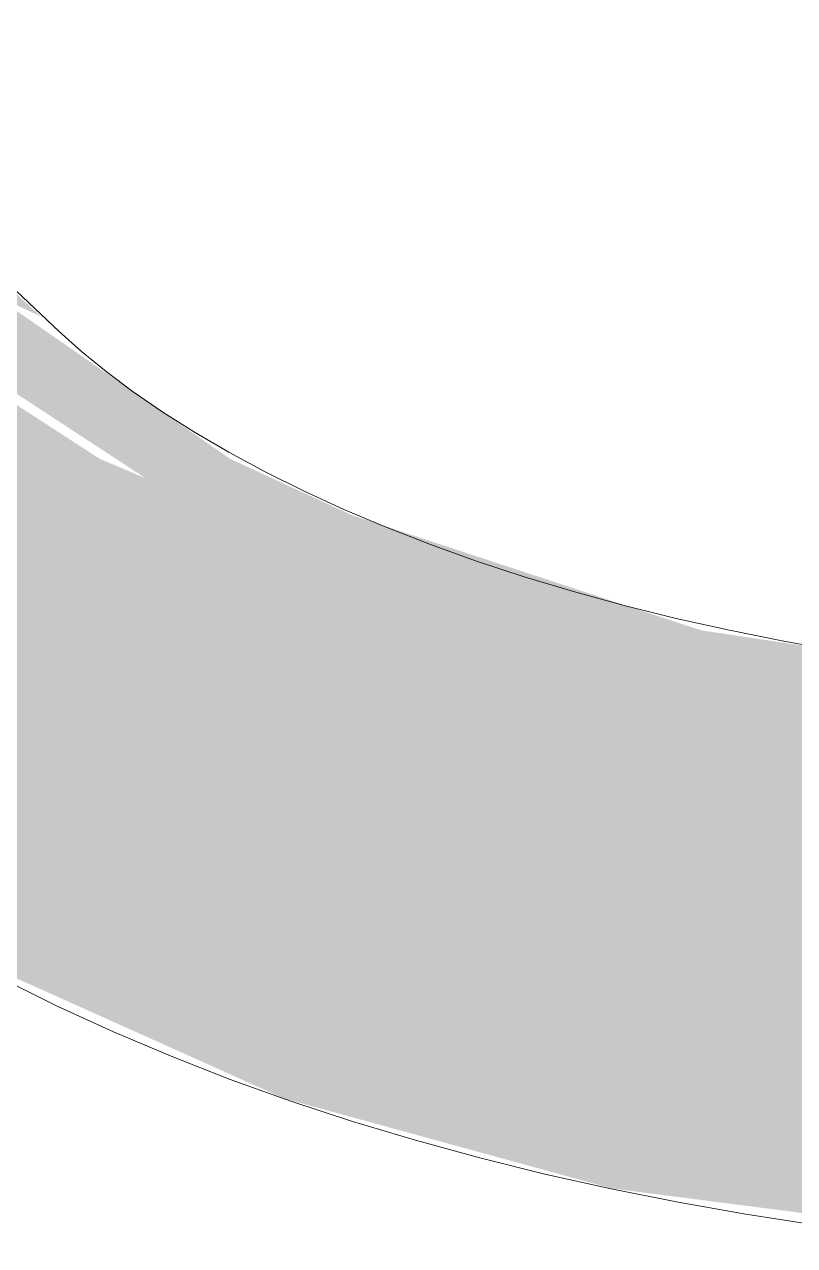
# Model space of a CAD drawing. Header units: metres. Extents: x 1.1 to 63.3, y -3.6 to 22.8.
# Drawn here: x 58.53504 to 58.55391, y 18.08037 to 18.11031 of the extents above; entities that cross this region are included whole.
import ezdxf

# ---------------------------------------------------------------- set-up
doc = ezdxf.new("R2010")
doc.units = ezdxf.units.M
doc.layers.add('P-SANR-FIXT', color=7, linetype='Continuous', lineweight=5)

# ---------------------------------------------------------------- blocks, each defined once
blk = doc.blocks.new('Celite_Flexivel_Metais - 300mm Aço Inox - 1_2_-4179133-3D_DT_02')
at = {"layer": 'P-SANR-FIXT', "true_color": 0xf4f4f4, "transparency": 33554598}
for points in [[(-21.030101, 18.103137), (-21.033067, 18.105863), (-21.034238, 18.103749), (-21.032204, 18.103858), (-21.031311, 18.103717)], [(-21.000419, 18.093082), (-20.989606, 18.0937), (-20.98027, 18.095497), (-20.98113, 18.096099), (-20.982496, 18.096099), (-20.990627, 18.094207), (-21.00526, 18.094147), (-21.013939, 18.095456), (-21.022486, 18.098275), (-21.025483, 18.099662), (-21.031378, 18.103749), (-21.032919, 18.103938), (-21.034292, 18.1036), (-21.027208, 18.09896), (-21.020253, 18.096091), (-21.010727, 18.093925), (-21.004861, 18.093445)], [(-20.992701, 18.080371), (-20.977922, 18.082986), (-20.977394, 18.08374), (-20.977063, 18.084885), (-20.977063, 18.088009), (-20.977922, 18.091523), (-20.979411, 18.094484), (-20.98027, 18.095497), (-20.99017, 18.093611), (-21.000419, 18.093082), (-21.011435, 18.094086), (-21.020476, 18.096182), (-21.028678, 18.099662), (-21.034292, 18.103309), (-21.034459, 18.102674), (-21.038172, 18.099243), (-21.040455, 18.097281), (-21.040501, 18.09514), (-21.040385, 18.09444), (-21.039795, 18.093206), (-21.038816, 18.092223), (-21.031023, 18.087061), (-21.02415, 18.083973), (-21.016147, 18.081775), (-21.007083, 18.080602), (-20.996926, 18.080438)]]:
    blk.add_hatch(color=7, dxfattribs=at).paths.add_polyline_path(points)
at = {"layer": 'P-SANR-FIXT'}
blk.add_line((-21.029666, 18.102782), (-21.037681, 18.110311), dxfattribs=at)
for points in [[(-21.029666, 18.102782, 0), (-21.029121, 18.102294, 0), (-21.028516, 18.101799, 0), (-21.027852, 18.101302, 0), (-21.02713, 18.100805, 0), (-21.02635, 18.100311, 0), (-21.025515, 18.099823, 0), (-21.024625, 18.099344, 0), (-21.023684, 18.098876, 0), (-21.022693, 18.098421, 0), (-21.021654, 18.097981, 0), (-21.020569, 18.097558, 0), (-21.019441, 18.097154, 0), (-21.018273, 18.096769, 0), (-21.017066, 18.096406, 0), (-21.015824, 18.096065, 0), (-21.014549, 18.095748, 0), (-21.013243, 18.095456, 0), (-21.01191, 18.095189, 0), (-21.010552, 18.094948, 0)], [(-21.039251, 18.092578, 0), (-21.038223, 18.091656, 0), (-21.037143, 18.090773, 0), (-21.036016, 18.089928, 0), (-21.034842, 18.089121, 0), (-21.033624, 18.088349, 0), (-21.032363, 18.087613, 0), (-21.031061, 18.086911, 0), (-21.02972, 18.086244, 0), (-21.028341, 18.085611, 0), (-21.026925, 18.085012, 0), (-21.025475, 18.084446, 0), (-21.023992, 18.083914, 0), (-21.022478, 18.083416, 0), (-21.020935, 18.082951, 0), (-21.019364, 18.08252, 0), (-21.017767, 18.082123, 0), (-21.016146, 18.08176, 0), (-21.014504, 18.081431, 0), (-21.012842, 18.081137, 0), (-21.011162, 18.080877, 0)]]:
    blk.add_polyline3d(points, dxfattribs=at)

msp = doc.modelspace()

# ---------------------------------------------------------------- block references
at = {"layer": 'P-SANR-FIXT', "color": 254, "true_color": 0xd5d4d2}
msp.add_blockref('Celite_Flexivel_Metais - 300mm Aço Inox - 1_2_-4179133-3D_DT_02', (79.56556, 0), dxfattribs=at)

doc.saveas('drawing.dxf')
